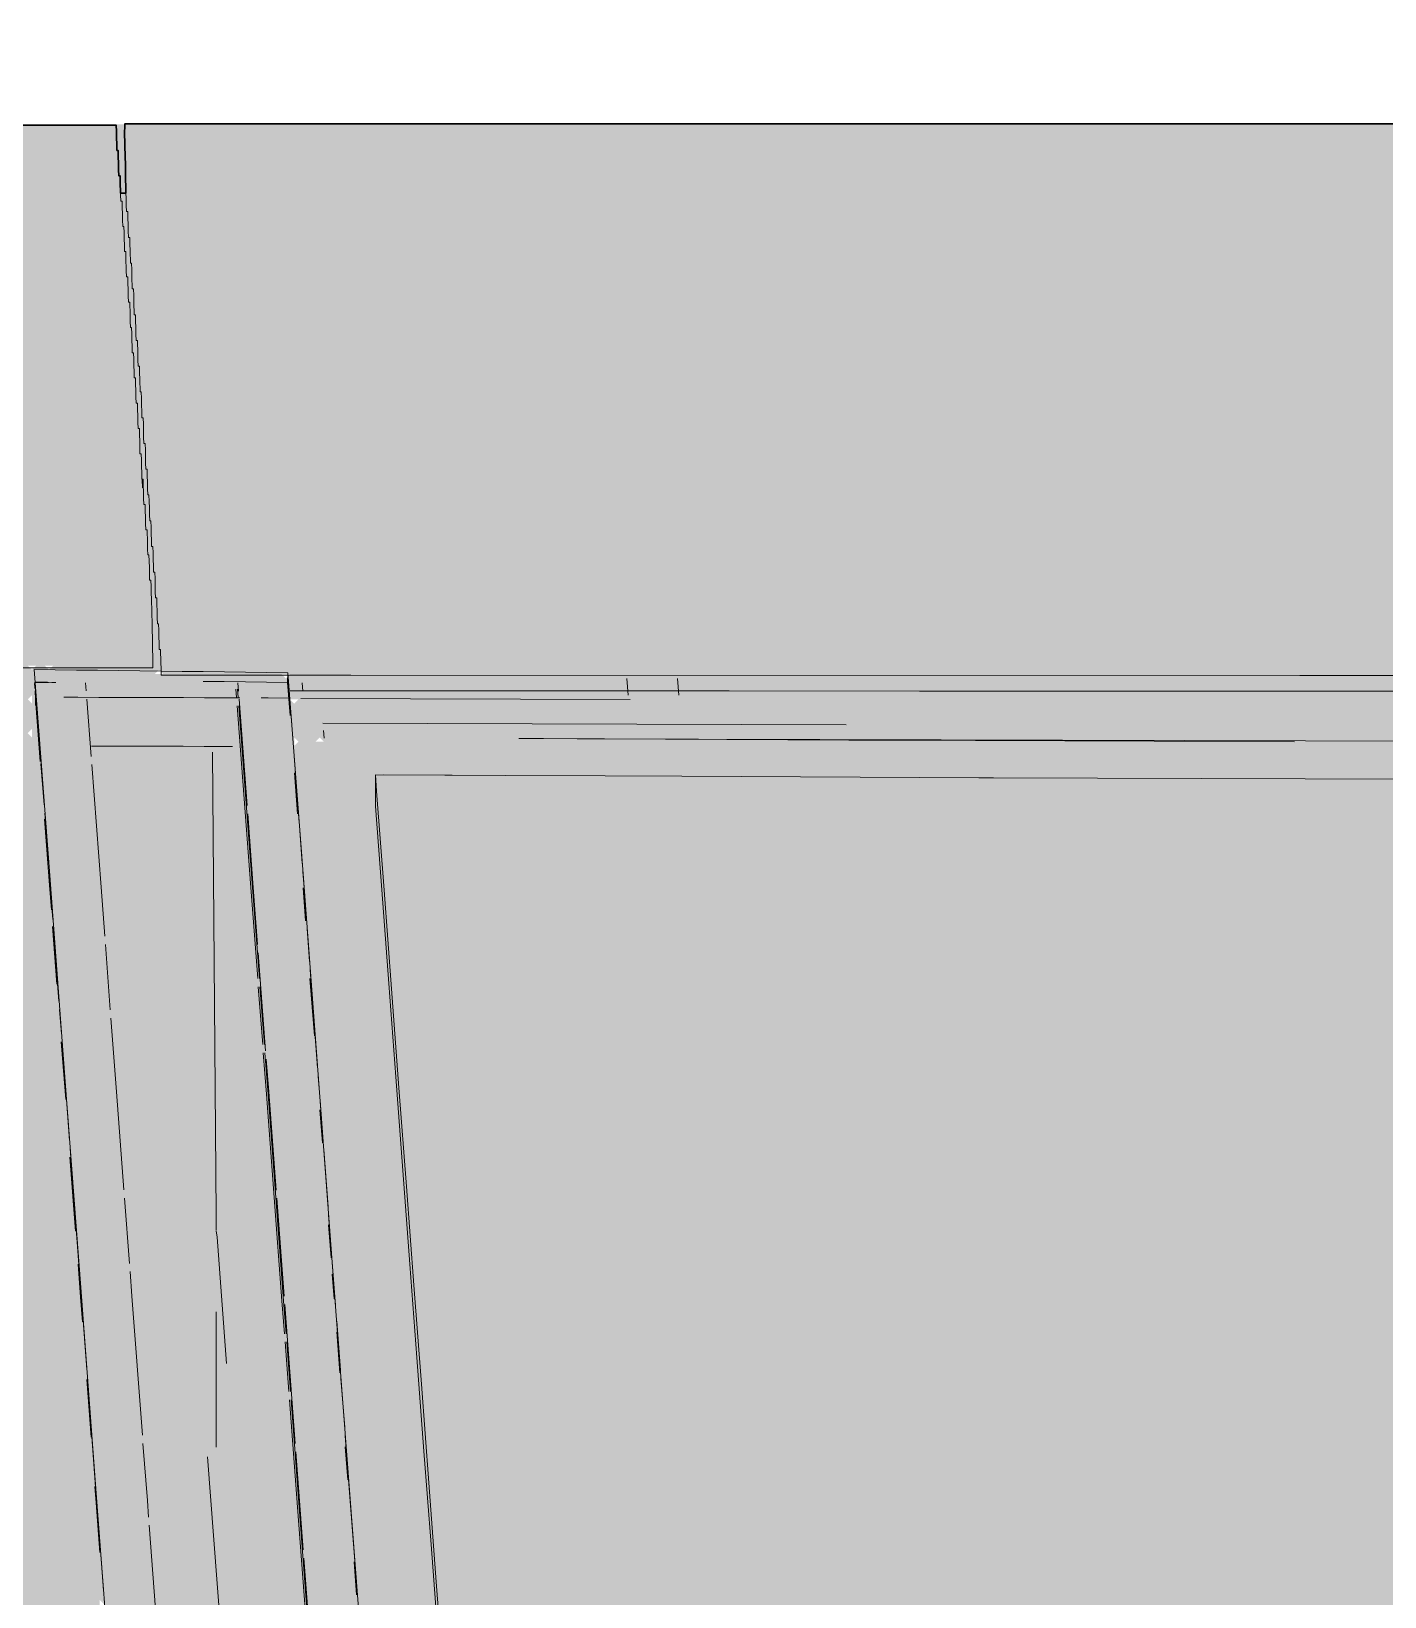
# Model space of a CAD drawing. Header units: millimetres. Extents: x 0 to 84100, y 0 to 59400.
# Drawn here: x 45533 to 47134, y 37392 to 39243 of the extents above; entities that cross this region are included whole.
import ezdxf

# ---------------------------------------------------------------- set-up
doc = ezdxf.new("R2010")
doc.units = ezdxf.units.MM
for name, color, linetype, lineweight in [('09_立面の外形', 7, 'Continuous', 30), ('10_見えがかり', 7, 'Continuous', 13), ('12_見えがかり（ガラス）', 5, 'Continuous', 9)]:
    doc.layers.add(name, color=color, linetype=linetype, lineweight=lineweight)

msp = doc.modelspace()

# ---------------------------------------------------------------- hatches: boundary and pattern name
at = {"layer": '10_見えがかり', "true_color": 0xe9dcc4}
msp.add_hatch(color=8, dxfattribs=at).paths.add_polyline_path([(18529.3, 39233.1), (18769.3, 39233.1), (18779.3, 39223.1), (19079.3, 39223.1), (19089.3, 39213.1), (19539.3, 39213.1), (19549.3, 39203.1), (20009.3, 39203.1), (20019.3, 39193.1), (20469.3, 39193.1), (20479.3, 39183.1), (20929.3, 39183.1), (20939.3, 39173.1), (21399.3, 39173.1), (21409.3, 39163.1), (22329.3, 39163.1), (22339.3, 39153.1), (23159.3, 39153.1), (23169.3, 39143.1), (23999.3, 39143.1), (24009.3, 39133.1), (25209.3, 39133.1), (25219.3, 39123.1), (39619.3, 39123.1), (39629.3, 39133.1), (48939.3, 39133.1), (48944.3, 39128.1), (48944.3, 39048.1), (48954.3, 39038.1), (48954.3, 38988.1), (48964.3, 38978.1), (48964.3, 38898.1), (48974.3, 38888.1), (48974.3, 38838.1), (48984.3, 38828.1), (48984.3, 38738.1), (48994.3, 38728.1), (48994.3, 38678.1), (49004.3, 38668.1), (49004.3, 38588.1), (49014.3, 38578.1), (49014.3, 38478.1), (49009.3, 38473.1), (48559.3, 38473.1), (48389.3, 38473.1), (48379.3, 38483.1), (45689.3, 38483.1), (45679.3, 38493.1), (42659.3, 38493.1), (42649.3, 38503.1), (39759.3, 38503.1), (39749.3, 38513.1), (39609.3, 38513.1), (36719.3, 38513.1), (36709.3, 38523.1), (36569.3, 38523.1), (33679.3, 38523.1), (33669.3, 38533.1), (33629.3, 38533.1), (33619.3, 38543.1), (33539.3, 38543.1), (30649.3, 38543.1), (30639.3, 38543.1), (30644.3, 38548.1), (30639.3, 38553.1), (30499.3, 38553.1), (30379.3, 38553.1), (30369.3, 38563.1), (30349.3, 38563.1), (30339.3, 38553.1), (27609.3, 38553.1), (27584.3, 38553.1), (27584.3, 38568.1), (27579.3, 38573.1), (27469.3, 38573.1), (27459.3, 38563.1), (27309.3, 38563.1), (27299.3, 38553.1), (25959.3, 38553.1), (25959.3, 38553.1), (25949.3, 38543.1), (25849.3, 38543.1), (25849.3, 38543.1), (25839.3, 38533.1), (25579.3, 38533.1), (25579.3, 38533.1), (25569.3, 38523.1), (25299.3, 38523.1), (25299.3, 38523.1), (25289.3, 38513.1), (25029.3, 38513.1), (25029.3, 38513.1), (25019.3, 38503.1), (24749.3, 38503.1), (24749.3, 38503.1), (24739.3, 38493.1), (24479.3, 38493.1), (24419.3, 38493.1), (24409.3, 38483.1), (24279.3, 38483.1), (24279.3, 38483.1), (24269.3, 38473.1), (24099.3, 38473.1), (24099.3, 38473.1), (24089.3, 38463.1), (23929.3, 38463.1), (23929.3, 38463.1), (23919.3, 38453.1), (23749.3, 38453.1), (23749.3, 38453.1), (23739.3, 38443.1), (23569.3, 38443.1), (23569.3, 38443.1), (23559.3, 38433.1), (23399.3, 38433.1), (23399.3, 38433.1), (23389.3, 38423.1), (23219.3, 38423.1), (23219.3, 38423.1), (23209.3, 38413.1), (23049.3, 38413.1), (23049.3, 38413.1), (23039.3, 38403.1), (22869.3, 38403.1), (22869.3, 38403.1), (22859.3, 38393.1), (22689.3, 38393.1), (22689.3, 38393.1), (22679.3, 38383.1), (22519.3, 38383.1), (22519.3, 38383.1), (22509.3, 38373.1), (22339.3, 38373.1), (22339.3, 38373.1), (22329.3, 38363.1), (22159.3, 38363.1), (22159.3, 38363.1), (22149.3, 38353.1), (21989.3, 38353.1), (21989.3, 38353.1), (21979.3, 38343.1), (21809.3, 38343.1), (21809.3, 38343.1), (21799.3, 38333.1), (21629.3, 38333.1), (21629.3, 38333.1), (21619.3, 38323.1), (21459.3, 38323.1), (21459.3, 38323.1), (21449.3, 38313.1), (21329.3, 38313.1), (21329.3, 38313.1), (21319.3, 38303.1), (21229.3, 38303.1), (21229.3, 38303.1), (21219.3, 38293.1), (21139.3, 38293.1), (21139.3, 38293.1), (21129.3, 38283.1), (21039.3, 38283.1), (21039.3, 38283.1), (21029.3, 38273.1), (20949.3, 38273.1), (20949.3, 38273.1), (20939.3, 38263.1), (20849.3, 38263.1), (20849.3, 38263.1), (20839.3, 38253.1), (20759.3, 38253.1), (20759.3, 38253.1), (20749.3, 38243.1), (20659.3, 38243.1), (20659.3, 38243.1), (20649.3, 38233.1), (20569.3, 38233.1), (20569.3, 38233.1), (20564.9, 38228.7), (20564.3, 38228.1), (20562.7, 38226.5), (20559.3, 38223.1), (20469.3, 38223.1), (20459.3, 38213.1), (20379.3, 38213.1), (20369.3, 38203.1), (20279.3, 38203.1), (20269.3, 38193.1), (20189.3, 38193.1), (20179.3, 38183.1), (20089.3, 38183.1), (20079.3, 38173.1), (19999.3, 38173.1), (19989.3, 38163.1), (19899.3, 38163.1), (19889.3, 38153.1), (19809.3, 38153.1), (19799.3, 38143.1), (19709.3, 38143.1), (19699.3, 38133.1), (19609.3, 38133.1), (19599.3, 38123.1), (19519.3, 38123.1), (19509.3, 38113.1), (19419.3, 38113.1), (19409.3, 38103.1), (19329.3, 38103.1), (19319.3, 38093.1), (19229.3, 38093.1), (19219.3, 38083.1), (19139.3, 38083.1), (19129.3, 38073.1), (19039.3, 38073.1), (19029.3, 38063.1), (18949.3, 38063.1), (18939.3, 38053.1), (18829.3, 38053.1), (18819.3, 38043.1), (18769.3, 38043.1), (18759.3, 38033.1), (18709.3, 38033.1), (18699.3, 38023.1), (18639.3, 38023.1), (18634.3, 38018.1), (18629.3, 38013.1), (18619.3, 38013.1), (18579.3, 38013.1), (18574.3, 38008.1), (18569.3, 38003.1), (18559.3, 38003.1), (18519.3, 38003.1), (18514.3, 37998.1), (18509.3, 37993.1), (18499.3, 37993.1), (18459.3, 37993.1), (18454.3, 37988.1), (18449.3, 37983.1), (18429.3, 37983.1), (18399.3, 37983.1), (18394.3, 37978.1), (18389.3, 37973.1), (18369.3, 37973.1), (18339.3, 37973.1), (18334.3, 37968.1), (18329.3, 37963.1), (18309.3, 37963.1), (18279.3, 37963.1), (18274.3, 37958.1), (18269.3, 37953.1), (18259.3, 37953.1), (18209.3, 37953.1), (18199.3, 37943.1), (18149.3, 37943.1), (18139.3, 37933.1), (18099.3, 37933.1), (18094.3, 37938.1), (18094.3, 37958.1), (18104.3, 37968.1), (18104.3, 38058.1), (18114.3, 38068.1), (18114.3, 38118.1), (18124.3, 38128.1), (18124.3, 38168.1), (18134.3, 38178.1), (18134.3, 38218.1), (18144.3, 38228.1), (18144.3, 38268.1), (18154.3, 38278.1), (18154.3, 38328.1), (18164.3, 38338.1), (18164.3, 38388.1), (18174.3, 38398.1), (18174.3, 38458.1), (18184.3, 38468.1), (18184.3, 38518.1), (18194.3, 38528.1), (18194.3, 38568.1), (18204.3, 38578.1), (18204.3, 38618.1), (18214.3, 38628.1), (18214.3, 38668.1), (18224.3, 38678.1), (18224.3, 38718.1), (18234.3, 38728.1), (18234.3, 38778.1), (18244.3, 38788.1), (18244.3, 38848.1), (18254.3, 38858.1), (18254.3, 38918.1), (18264.3, 38928.1), (18264.3, 38968.1), (18274.3, 38978.1), (18274.3, 39018.1), (18284.3, 39028.1), (18284.3, 39068.1), (18294.3, 39078.1), (18294.3, 39118.1), (18304.3, 39128.1), (18304.3, 39178.1), (18314.3, 39188.1), (18314.3, 39238.1), (18319.3, 39243.1), (18519.3, 39243.1)])
at = {"layer": '10_見えがかり', "true_color": 0xbdbdbd}
for points in [[(45529.3, 38453.1), (45534.3, 38448.1), (45534.3, 38418.1), (45529.3, 38413.1), (45499.3, 38413.1), (45489.3, 38423.1), (45059.3, 38423.1), (45049.3, 38433.1), (42839.3, 38433.1), (42829.3, 38423.1), (42799.3, 38423.1), (42794.3, 38428.1), (42794.3, 38458.1), (42799.3, 38463.1), (43509.3, 38463.1), (43519.3, 38453.1), (44639.3, 38453.1)], [(49024.3, 38448.1), (49024.3, 38378.1), (49034.3, 38368.1), (49034.3, 38298.1), (49044.3, 38288.1), (49044.3, 38218.1), (49054.3, 38208.1), (49054.3, 38138.1), (49064.3, 38128.1), (49064.3, 38048.1), (49074.3, 38038.1), (49074.3, 37968.1), (49084.3, 37958.1), (49084.3, 37888.1), (49094.3, 37878.1), (49094.3, 37808.1), (49104.3, 37798.1), (49104.3, 37728.1), (49114.3, 37718.1), (49114.3, 37648.1), (49124.3, 37638.1), (49124.3, 37568.1), (49134.3, 37558.1), (49134.3, 37488.1), (49144.3, 37478.1), (49144.3, 37408.1), (49154.3, 37398.1), (49154.3, 37328.1), (49164.3, 37318.1), (49164.3, 37238.1), (49174.3, 37228.1), (49174.3, 37158.1), (49184.3, 37148.1), (49184.3, 37078.1), (49194.3, 37068.1), (49194.3, 36998.1), (49204.3, 36988.1), (49204.3, 36918.1), (49214.3, 36908.1), (49214.3, 36838.1), (49224.3, 36828.1), (49219.3, 36823.1), (49079.3, 36823.1), (49064.3, 36838.1), (49064.3, 36908.1), (49054.3, 36918.1), (49054.3, 36988.1), (49044.3, 36998.1), (49044.3, 37068.1), (49034.3, 37078.1), (49034.3, 37158.1), (49024.3, 37168.1), (49024.3, 37238.1), (49014.3, 37248.1), (49014.3, 37318.1), (49004.3, 37328.1), (49004.3, 37398.1), (48994.3, 37408.1), (48994.3, 37478.1), (48984.3, 37488.1), (48984.3, 37558.1), (48974.3, 37568.1), (48974.3, 37638.1), (48964.3, 37648.1), (48964.3, 37718.1), (48954.3, 37728.1), (48954.3, 37798.1), (48944.3, 37808.1), (48944.3, 37878.1), (48934.3, 37888.1), (48934.3, 37968.1), (48924.3, 37978.1), (48924.3, 38048.1), (48914.3, 38058.1), (48914.3, 38128.1), (48904.3, 38138.1), (48904.3, 38208.1), (48894.3, 38218.1), (48894.3, 38288.1), (48884.3, 38298.1), (48884.3, 38368.1), (48879.3, 38373.1), (48729.3, 38373.1), (48724.3, 38368.1), (48724.3, 38358.1), (48719.3, 38353.1), (47289.3, 38353.1), (47279.3, 38363.1), (45949.3, 38363.1), (45944.3, 38358.1), (45944.3, 38248.1), (45954.3, 38238.1), (45954.3, 38118.1), (45964.3, 38108.1), (45964.3, 37978.1), (45974.3, 37968.1), (45974.3, 37848.1), (45984.3, 37838.1), (45984.3, 37718.1), (45994.3, 37708.1), (45994.3, 37588.1), (46004.3, 37578.1), (46004.3, 37448.1), (46014.3, 37438.1), (46014.3, 37318.1), (46024.3, 37308.1), (46024.3, 37188.1), (46034.3, 37178.1), (46034.3, 37058.1), (46044.3, 37048.1), (46044.3, 36918.1), (46054.3, 36908.1), (46054.3, 36868.1), (46049.3, 36863.1), (45959.3, 36863.1), (45954.3, 36868.1), (45954.3, 36988.1), (45944.3, 36998.1), (45944.3, 37118.1), (45934.3, 37128.1), (45934.3, 37248.1), (45924.3, 37258.1), (45924.3, 37388.1), (45914.3, 37398.1), (45914.3, 37518.1), (45904.3, 37528.1), (45904.3, 37648.1), (45894.3, 37658.1), (45894.3, 37778.1), (45884.3, 37788.1), (45884.3, 37918.1), (45874.3, 37928.1), (45874.3, 38048.1), (45864.3, 38058.1), (45864.3, 38178.1), (45854.3, 38188.1), (45854.3, 38308.1), (45844.3, 38318.1), (45844.3, 38398.1), (45849.3, 38403.1), (48569.3, 38403.1), (48574.3, 38408.1), (48574.3, 38418.1), (48564.3, 38428.1), (48564.3, 38448.1), (48569.3, 38453.1), (49019.3, 38453.1)], [(48559.3, 38443.1), (48564.3, 38438.1), (48564.3, 38428.1), (48574.3, 38418.1), (48569.3, 38413.1), (48219.3, 38413.1), (48209.3, 38423.1), (45879.3, 38423.1), (45874.3, 38418.1), (45874.3, 38408.1), (45869.3, 38403.1), (45849.3, 38403.1), (45844.3, 38408.1), (45844.3, 38448.1), (45849.3, 38453.1), (46529.3, 38453.1), (46539.3, 38443.1), (47889.3, 38443.1)], [(45534.3, 38388.1), (45534.3, 38448.1), (45544.3, 38438.1), (45544.3, 38378.1)], [(43069.3, 38413.1), (45529.3, 38413.1), (45534.3, 38408.1), (45534.3, 38388.1), (45544.3, 38378.1), (45544.3, 38308.1), (45544.3, 38248.1), (45554.3, 38238.1), (45554.3, 38178.1), (45554.3, 38118.1), (45564.3, 38108.1), (45564.3, 38048.1), (45564.3, 37988.1), (45574.3, 37978.1), (45574.3, 37918.1), (45574.3, 37858.1), (45584.3, 37848.1), (45584.3, 37778.1), (45584.3, 37718.1), (45594.3, 37708.1), (45594.3, 37648.1), (45594.3, 37588.1), (45604.3, 37578.1), (45604.3, 37518.1), (45604.3, 37458.1), (45614.3, 37448.1), (45614.3, 37388.1), (45614.3, 37328.1), (45624.3, 37318.1), (45624.3, 37248.1), (45624.3, 37188.1), (45634.3, 37178.1), (45634.3, 37118.1), (45634.3, 37058.1), (45644.3, 37048.1), (45644.3, 36988.1), (45644.3, 36928.1), (45654.3, 36918.1), (45654.3, 36858.1), (45654.3, 36798.1), (45664.3, 36788.1), (45664.3, 36718.1), (45664.3, 36668.1), (45674.3, 36658.1), (45674.3, 36588.1), (45674.3, 36528.1), (45684.3, 36518.1), (45684.3, 36458.1), (45684.3, 36398.1), (45694.3, 36388.1), (45694.3, 36328.1), (45694.3, 36268.1), (45704.3, 36258.1), (45704.3, 36188.1), (45704.3, 36138.1), (45714.3, 36128.1), (45714.3, 36058.1), (45714.3, 35998.1), (45724.3, 35988.1), (45724.3, 35928.1), (45724.3, 35868.1), (45734.3, 35858.1), (45734.3, 35798.1), (45734.3, 35738.1), (45744.3, 35728.1), (45744.3, 35658.1), (45744.3, 35608.1), (45754.3, 35598.1), (45754.3, 35558.1), (45754.3, 35498.1), (45759.3, 35493.1), (45809.3, 35493.1), (45814.3, 35488.1), (45814.3, 35448.1), (45809.3, 35443.1), (45669.3, 35443.1), (45664.3, 35448.1), (45664.3, 35468.1), (45654.3, 35478.1), (45654.3, 35598.1), (45644.3, 35608.1), (45644.3, 35728.1), (45634.3, 35738.1), (45634.3, 35858.1), (45624.3, 35868.1), (45624.3, 35998.1), (45614.3, 36008.1), (45614.3, 36128.1), (45604.3, 36138.1), (45604.3, 36258.1), (45594.3, 36268.1), (45594.3, 36388.1), (45584.3, 36398.1), (45584.3, 36518.1), (45574.3, 36528.1), (45574.3, 36658.1), (45564.3, 36668.1), (45564.3, 36788.1), (45554.3, 36798.1), (45554.3, 36918.1), (45544.3, 36928.1), (45544.3, 37048.1), (45534.3, 37058.1), (45534.3, 37188.1), (45524.3, 37198.1), (45524.3, 37318.1), (45514.3, 37328.1), (45514.3, 37448.1), (45504.3, 37458.1), (45504.3, 37578.1), (45494.3, 37588.1), (45494.3, 37718.1), (45484.3, 37728.1), (45484.3, 37848.1), (45474.3, 37858.1), (45474.3, 37978.1), (45464.3, 37988.1), (45464.3, 38108.1), (45454.3, 38118.1), (45454.3, 38238.1), (45444.3, 38248.1), (45444.3, 38358.1), (45439.3, 38363.1), (44659.3, 38363.1), (44649.3, 38373.1), (42899.3, 38373.1), (42894.3, 38368.1), (42894.3, 38328.1), (42904.3, 38318.1), (42904.3, 37938.1), (42914.3, 37928.1), (42914.3, 37548.1), (42924.3, 37538.1), (42924.3, 37158.1), (42934.3, 37148.1), (42934.3, 36768.1), (42944.3, 36758.1), (42944.3, 36378.1), (42954.3, 36368.1), (42954.3, 35988.1), (42964.3, 35978.1), (42964.3, 35588.1), (42974.3, 35578.1), (42974.3, 35438.1), (42969.3, 35433.1), (42819.3, 35433.1), (42814.3, 35438.1), (42814.3, 35488.1), (42819.3, 35493.1), (42869.3, 35493.1), (42874.3, 35498.1), (42874.3, 35558.1), (42874.3, 35668.1), (42874.3, 35688.1), (42864.3, 35698.1), (42864.3, 36058.1), (42864.3, 36078.1), (42854.3, 36088.1), (42854.3, 36448.1), (42854.3, 36468.1), (42844.3, 36478.1), (42844.3, 36838.1), (42844.3, 36858.1), (42834.3, 36868.1), (42834.3, 37228.1), (42834.3, 37248.1), (42824.3, 37258.1), (42824.3, 37618.1), (42824.3, 37638.1), (42814.3, 37648.1), (42814.3, 38008.1), (42814.3, 38028.1), (42804.3, 38038.1), (42804.3, 38398.1), (42804.3, 38418.1), (42809.3, 38423.1), (43059.3, 38423.1)], [(48219.3, 38413.1), (48569.3, 38413.1), (48574.3, 38408.1), (48569.3, 38403.1), (45879.3, 38403.1), (45874.3, 38408.1), (45874.3, 38418.1), (45879.3, 38423.1), (48209.3, 38423.1)], [(48884.3, 38368.1), (48884.3, 38298.1), (48894.3, 38288.1), (48894.3, 38218.1), (48904.3, 38208.1), (48904.3, 38138.1), (48914.3, 38128.1), (48914.3, 38058.1), (48924.3, 38048.1), (48924.3, 37978.1), (48934.3, 37968.1), (48934.3, 37888.1), (48944.3, 37878.1), (48944.3, 37808.1), (48954.3, 37798.1), (48954.3, 37728.1), (48964.3, 37718.1), (48964.3, 37648.1), (48974.3, 37638.1), (48974.3, 37568.1), (48984.3, 37558.1), (48984.3, 37488.1), (48994.3, 37478.1), (48994.3, 37408.1), (49004.3, 37398.1), (49004.3, 37328.1), (49014.3, 37318.1), (49014.3, 37248.1), (49024.3, 37238.1), (49024.3, 37168.1), (49034.3, 37158.1), (49034.3, 37078.1), (49044.3, 37068.1), (49044.3, 36998.1), (49054.3, 36988.1), (49054.3, 36918.1), (49064.3, 36908.1), (49064.3, 36838.1), (49074.3, 36828.1), (49069.3, 36823.1), (48969.3, 36823.1), (48959.3, 36833.1), (48029.3, 36833.1), (48019.3, 36843.1), (47189.3, 36843.1), (47179.3, 36853.1), (46409.3, 36853.1), (46399.3, 36863.1), (46059.3, 36863.1), (46054.3, 36868.1), (46054.3, 36908.1), (46044.3, 36918.1), (46044.3, 37048.1), (46034.3, 37058.1), (46034.3, 37178.1), (46024.3, 37188.1), (46024.3, 37308.1), (46014.3, 37318.1), (46014.3, 37438.1), (46004.3, 37448.1), (46004.3, 37578.1), (45994.3, 37588.1), (45994.3, 37708.1), (45984.3, 37718.1), (45984.3, 37838.1), (45974.3, 37848.1), (45974.3, 37968.1), (45964.3, 37978.1), (45964.3, 38108.1), (45954.3, 38118.1), (45954.3, 38238.1), (45944.3, 38248.1), (45944.3, 38358.1), (45949.3, 38363.1), (47279.3, 38363.1), (47289.3, 38353.1), (48719.3, 38353.1), (48724.3, 38358.1), (48724.3, 38368.1), (48729.3, 38373.1), (48879.3, 38373.1)], [(45544.3, 38248.1), (45544.3, 38308.1), (45554.3, 38298.1), (45554.3, 38238.1)], [(45554.3, 38118.1), (45554.3, 38178.1), (45564.3, 38168.1), (45564.3, 38108.1)], [(45564.3, 37988.1), (45564.3, 38048.1), (45574.3, 38038.1), (45574.3, 37978.1)], [(45574.3, 37858.1), (45574.3, 37918.1), (45584.3, 37908.1), (45584.3, 37848.1)], [(45584.3, 37718.1), (45584.3, 37778.1), (45594.3, 37768.1), (45594.3, 37708.1)], [(45594.3, 37588.1), (45594.3, 37648.1), (45604.3, 37638.1), (45604.3, 37578.1)], [(45604.3, 37458.1), (45604.3, 37518.1), (45614.3, 37508.1), (45614.3, 37448.1)]]:
    msp.add_hatch(color=8, dxfattribs=at).paths.add_polyline_path(points)
at = {"layer": '12_見えがかり（ガラス）', "true_color": 0xdce9f2}
for points in [[(45534.3, 38488.1), (45534.3, 38458.1), (45529.3, 38453.1), (43519.3, 38453.1), (43509.3, 38463.1), (42799.3, 38463.1), (42794.3, 38468.1), (42794.3, 38488.1), (42799.3, 38493.1), (45529.3, 38493.1)], [(45549.3, 38493.1), (45559.3, 38483.1), (45829.3, 38483.1), (45834.3, 38478.1), (45834.3, 38458.1), (45844.3, 38448.1), (45844.3, 38318.1), (45854.3, 38308.1), (45854.3, 38188.1), (45864.3, 38178.1), (45864.3, 38058.1), (45874.3, 38048.1), (45874.3, 37928.1), (45884.3, 37918.1), (45884.3, 37788.1), (45894.3, 37778.1), (45894.3, 37658.1), (45904.3, 37648.1), (45904.3, 37528.1), (45914.3, 37518.1), (45914.3, 37398.1), (45924.3, 37388.1), (45924.3, 37258.1), (45934.3, 37248.1), (45934.3, 37128.1), (45944.3, 37118.1), (45944.3, 36998.1), (45954.3, 36988.1), (45954.3, 36868.1), (45964.3, 36858.1), (45964.3, 36728.1), (45974.3, 36718.1), (45974.3, 36598.1), (45984.3, 36588.1), (45984.3, 36468.1), (45994.3, 36458.1), (45994.3, 36338.1), (46004.3, 36328.1), (46004.3, 36198.1), (46014.3, 36188.1), (46014.3, 36068.1), (46024.3, 36058.1), (46024.3, 35938.1), (46034.3, 35928.1), (46034.3, 35808.1), (46044.3, 35798.1), (46044.3, 35668.1), (46054.3, 35658.1), (46054.3, 35568.1), (46049.3, 35563.1), (45909.3, 35563.1), (45899.3, 35553.1), (45759.3, 35553.1), (45754.3, 35558.1), (45754.3, 35648.1), (45744.3, 35658.1), (45744.3, 35788.1), (45734.3, 35798.1), (45734.3, 35918.1), (45724.3, 35928.1), (45724.3, 36048.1), (45714.3, 36058.1), (45714.3, 36178.1), (45704.3, 36188.1), (45704.3, 36318.1), (45694.3, 36328.1), (45694.3, 36448.1), (45684.3, 36458.1), (45684.3, 36578.1), (45674.3, 36588.1), (45674.3, 36708.1), (45664.3, 36718.1), (45664.3, 36848.1), (45654.3, 36858.1), (45654.3, 36978.1), (45644.3, 36988.1), (45644.3, 37108.1), (45634.3, 37118.1), (45634.3, 37238.1), (45624.3, 37248.1), (45624.3, 37378.1), (45614.3, 37388.1), (45614.3, 37508.1), (45604.3, 37518.1), (45604.3, 37638.1), (45594.3, 37648.1), (45594.3, 37768.1), (45584.3, 37778.1), (45584.3, 37908.1), (45574.3, 37918.1), (45574.3, 38038.1), (45564.3, 38048.1), (45564.3, 38168.1), (45554.3, 38178.1), (45554.3, 38298.1), (45544.3, 38308.1), (45544.3, 38438.1), (45534.3, 38448.1), (45534.3, 38488.1), (45539.3, 38493.1)], [(45684.3, 38488.1), (45679.3, 38483.1), (45559.3, 38483.1), (45554.3, 38488.1), (45559.3, 38493.1), (45679.3, 38493.1)], [(48379.3, 38483.1), (48384.3, 38478.1), (48384.3, 38448.1), (48379.3, 38443.1), (46539.3, 38443.1), (46529.3, 38453.1), (45839.3, 38453.1), (45834.3, 38458.1), (45834.3, 38478.1), (45839.3, 38483.1)]]:
    msp.add_hatch(color=8, dxfattribs=at).paths.add_polyline_path(points)

# ---------------------------------------------------------------- linework, layer by layer
at = {"layer": '09_立面の外形'}
msp.add_lwpolyline([(44884.4, 39132.1), (45633.9, 39132.1), (45634, 39124.6), (45634.2, 39117.1), (45634.4, 39109.6), (45634.6, 39102.2), (45636.1, 39102.2), (45636.3, 39094.7), (45636.5, 39087.2), (45636.7, 39079.7), (45636.9, 39072.3), (45638.4, 39072.3), (45638.6, 39064.8), (45638.9, 39051.9), (45645.4, 39051.9), (45645.2, 39060), (45645, 39067.6), (45644.9, 39075.1), (45644.7, 39082.6), (45644.3, 39097.7), (45644.1, 39105.2), (45643.9, 39112.8), (45643.7, 39120.3), (45644.1, 39133.9), (46088.4, 39133.8), (46310.6, 39133.8), (46532.8, 39133.7), (46755, 39133.7), (46977.2, 39133.7), (47199.3, 39133.6)], dxfattribs=at)
at = {"layer": '10_見えがかり'}
for points in [[(45647.5, 39029.9), (45646, 39029.9), (45645.8, 39037.4), (45645.6, 39045), (45645.4, 39052.5), (45645.2, 39060), (45645, 39067.6), (45644.9, 39075.1), (45644.7, 39082.6), (45644.3, 39097.7), (45644.1, 39105.2), (45643.9, 39112.8), (45643.7, 39120.3), (45644.1, 39133.9), (46088.4, 39133.8), (46310.6, 39133.8), (46532.8, 39133.7), (46755, 39133.7), (46977.2, 39133.7), (47199.3, 39133.6)], [(44884.4, 39132.1), (45633.9, 39132.1), (45634, 39124.6), (45634.2, 39117.1), (45634.4, 39109.6), (45634.6, 39102.2), (45636.1, 39102.2), (45636.3, 39094.7), (45636.5, 39087.2), (45636.7, 39079.7), (45636.9, 39072.3), (45638.4, 39072.3), (45638.6, 39064.8), (45639, 39049.9), (45639.2, 39042.4), (45640.7, 39042.4), (45640.9, 39034.9), (45641.1, 39027.4), (45641.3, 39020), (45641.5, 39012.5), (45643, 39012.5), (45643.2, 39005), (45643.4, 38997.6), (45643.5, 38990.1), (45643.7, 38982.6), (45645.2, 38982.6), (45645.4, 38975.1), (45645.8, 38960.2), (45646, 38952.7), (45647.5, 38952.7), (45647.7, 38945.3), (45647.9, 38937.8), (45648.1, 38930.3), (45648.3, 38922.8), (45649.8, 38922.8), (45650.2, 38907.9), (45650.4, 38900.4), (45650.6, 38893), (45652.1, 38893), (45652.3, 38885.5), (45652.5, 38878), (45652.7, 38870.5), (45652.8, 38863.1), (45654.4, 38863.1), (45654.5, 38855.6), (45654.7, 38848.1), (45654.9, 38840.6), (45655.1, 38833.2), (45656.6, 38833.2), (45657.2, 38810.7), (45657.4, 38803.3), (45658.9, 38803.3), (45659.1, 38795.8), (45659.3, 38788.3), (45659.5, 38780.8), (45659.7, 38773.4), (45661.2, 38773.4), (45661.4, 38765.9), (45661.6, 38758.4), (45661.8, 38750.9), (45661.9, 38743.5), (45663.5, 38743.5), (45663.7, 38736), (45663.8, 38728.5), (45664, 38721), (45664.2, 38713.6), (45665.7, 38713.6), (45665.9, 38706.1), (45666.1, 38698.6), (45666.3, 38691.1), (45666.5, 38683.7), (45668, 38683.7), (45668.2, 38676.2), (45668.4, 38668.7), (45668.6, 38661.2), (45668.8, 38653.8), (45670.3, 38653.8), (45670.7, 38638.8), (45670.9, 38631.3), (45671.1, 38623.9), (45672.6, 38623.9), (45672.8, 38616.4), (45673, 38608.9), (45673.2, 38601.4), (45673.3, 38594), (45674.9, 38594), (45675, 38586.5), (45675.2, 38579), (45675.4, 38571.5), (45675.8, 38556.6), (45676.2, 38541.6), (45676.4, 38534.1), (45676.6, 38526.6), (45676.8, 38519.1), (45676.9, 38511.6), (45677.1, 38504.1), (45677, 38490.5), (45172.5, 38490.5)], [(47257.3, 38481.4), (47033, 38481.4), (45911.4, 38481.6), (45687.1, 38481.6), (45686.9, 38489.2), (45686.7, 38496.7), (45686.3, 38512.1), (45684.8, 38512.1), (45684.6, 38519.6), (45684.4, 38527.2), (45684.2, 38534.7), (45684, 38542.5), (45682.5, 38542.5), (45682.3, 38550.1), (45682.1, 38557.6), (45681.9, 38565.2), (45681.8, 38573), (45680.2, 38573), (45680, 38580.5), (45679.9, 38588.1), (45679.7, 38595.6), (45679.5, 38603.5), (45678, 38603.5), (45677.8, 38611), (45677.6, 38618.5), (45677.4, 38626.1), (45677.2, 38633.9), (45675.7, 38633.9), (45675.5, 38641.5), (45675.3, 38649), (45675.1, 38656.5), (45674.9, 38664.4), (45673.4, 38664.4), (45673.2, 38671.9), (45673, 38679.5), (45672.8, 38687), (45672.6, 38694.8), (45671.1, 38694.8), (45670.9, 38702.4), (45670.7, 38709.9), (45670.5, 38717.4), (45670.3, 38725.3), (45668.8, 38725.3), (45668.6, 38732.8), (45668.4, 38740.4), (45668.3, 38747.9), (45668.1, 38755.8), (45666.5, 38755.8), (45666.3, 38763.3), (45666.2, 38770.8), (45666, 38778.4), (45665.8, 38786.2), (45664.3, 38786.2), (45664.1, 38793.7), (45663.9, 38801.3), (45663.7, 38808.8), (45663.5, 38816.7), (45662, 38816.7), (45661.6, 38831.7), (45661.4, 38839.3), (45661.2, 38847.1), (45659.7, 38847.1), (45659.5, 38854.7), (45659.3, 38862.2), (45658.9, 38877.6), (45657.4, 38877.6), (45657.2, 38885.1), (45657, 38892.7), (45656.8, 38900.2), (45656.6, 38908), (45655.1, 38908), (45654.7, 38923.1), (45654.6, 38930.7), (45654.4, 38938.5), (45652.8, 38938.5), (45652.5, 38953.6), (45652.3, 38961.1), (45652.1, 38969), (45650.6, 38969), (45650.2, 38984), (45650, 38991.6), (45649.8, 38999.4), (45648.3, 38999.4), (45648.1, 39007), (45647.9, 39014.5), (45647.7, 39022), (45647.5, 39029.9)], [(45553.8, 38473.2), (45537.2, 38473.2)], [(45537.3, 38471.8), (45537.4, 38470.3)], [(45537.4, 38470.3), (45537.5, 38468.9)], [(45537.5, 38468.9), (45537.6, 38467.4)], [(45544.2, 38386.4), (45537.6, 38473.5)], [(45537.6, 38473.5), (45542.6, 38473.4)], [(45537.6, 38467.4), (45537.7, 38466)], [(45542.6, 38473.4), (45547.6, 38473.4)], [(45547.6, 38473.4), (45552.6, 38473.3)], [(45552.6, 38473.3), (45557.6, 38473.2)], [(45557.6, 38473.2), (45562.6, 38473.2)], [(45597.6, 38472.8), (45598.3, 38463.1)], [(45778.4, 38463), (45777.7, 38472.6)], [(45837.2, 38470.7), (45837.1, 38472.2)], [(45837.3, 38469.3), (45837.2, 38470.7)], [(45837.4, 38467.8), (45837.3, 38469.3)], [(45837.5, 38466.4), (45837.4, 38467.8)], [(45837.6, 38471.8), (45838.4, 38462.2)], [(45854.4, 38462.8), (45853.6, 38472.7)], [(46237.6, 38477.7), (46239.3, 38458)], [(46297.6, 38477.7), (46299.2, 38458)], [(45537.9, 38463.1), (45538, 38461.6)], [(45538, 38461.6), (45538.1, 38460.2)], [(45538.1, 38460.2), (45538.2, 38458.7)], [(45538.2, 38458.7), (45538.4, 38457.2)], [(45538.4, 38457.2), (45538.5, 38455.8)], [(45538.4, 38446.2), (45538.5, 38455.8)], [(45571.8, 38455.7), (45588.5, 38455.6)], [(45588.5, 38455.6), (45613.4, 38455.5)], [(45599.1, 38453.4), (45604.2, 38385.7)], [(45613.4, 38455.5), (45638.4, 38455.4)], [(45638.4, 38455.4), (45663.4, 38455.4)], [(45663.4, 38455.4), (45688.4, 38455.3)], [(45688.4, 38455.3), (45713.4, 38455.2)], [(45713.4, 38455.2), (45738.4, 38455.1)], [(45738.4, 38455.1), (45763.4, 38455)], [(45763.4, 38455), (45780.1, 38454.9)], [(45776, 38455.3), (45775.3, 38465)], [(45778, 38455.3), (45777.3, 38465)], [(45788.6, 38327.5), (45779.1, 38453.3)], [(45805.1, 38454.9), (45813.4, 38454.8)], [(45838.4, 38454.7), (45813.4, 38454.8)], [(45837.6, 38464.9), (45837.5, 38466.4)], [(45837.7, 38463.5), (45837.6, 38464.9)], [(45837.8, 38462), (45837.7, 38463.5)], [(45838, 38460.5), (45837.8, 38462)], [(45838.1, 38459.1), (45838, 38460.5)], [(45838.2, 38457.6), (45838.1, 38459.1)], [(45838.3, 38456.2), (45838.2, 38457.6)], [(45838.3, 38456.2), (45838.4, 38454.7)], [(45839.1, 38452.5), (45839.8, 38442.8)], [(45852.1, 38454.3), (46241.4, 38453.1)], [(45792.9, 38230.5), (45776.7, 38445.5)], [(45794.9, 38230.5), (45778.7, 38445.5)], [(45840.6, 38433.2), (45850, 38307.5)], [(45878.2, 38424.9), (46496.8, 38423.1)], [(45878.9, 38416.2), (45879.6, 38407.4)], [(45604.5, 38397.9), (45612.9, 38397.9)], [(45612.9, 38397.9), (45637.9, 38397.8)], [(45637.9, 38397.8), (45662.9, 38397.7)], [(45662.9, 38397.7), (45687.9, 38397.6)], [(45687.9, 38397.6), (45712.9, 38397.6)], [(45712.9, 38397.6), (45737.8, 38397.5)], [(45737.8, 38397.5), (45762.8, 38397.4)], [(45762.8, 38397.4), (45771.2, 38397.4)], [(46139.2, 38406.7), (46109.9, 38406.8)], [(46500.1, 38405), (46139.2, 38406.7)], [(46179, 38406.5), (47326.8, 38403.2)], [(46649.6, 38404.3), (46500.1, 38405)], [(46861, 38403.7), (46649.6, 38404.3)], [(47026.8, 38403.1), (46861, 38403.7)], [(45548.6, 38328.3), (45544.9, 38376.7)], [(45604.9, 38376.1), (45615.9, 38231)], [(45752.1, 37844), (45747.8, 38390.5)], [(45941.7, 38344.4), (45940.3, 38363.9)], [(45989.4, 37674.8), (45981.1, 37785.4), (45972.7, 37896), (45964.4, 38006.6), (45956.1, 38117.2), (45947.7, 38227.7), (45940.3, 38326.9), (45940.3, 38363.9), (46302.7, 38362.2), (46653.6, 38360.5), (46671.2, 38360.4), (47039.6, 38359.1), (47363.3, 38357.8)], [(46094.6, 38363.2), (45949.9, 38363.8)], [(45950.5, 38227.6), (45941.7, 38344.4)], [(45553.7, 38260.6), (45549.3, 38318.7)], [(45795.9, 38230.8), (45789.3, 38317.9)], [(45850.8, 38297.8), (45853.7, 38259.1)], [(45555.9, 38231.6), (45554.4, 38250.9)], [(45854.4, 38249.5), (45855.9, 38230.1)], [(45558.8, 38192.9), (45555.9, 38231.6)], [(45615.9, 38231), (45620.3, 38172.9)], [(45801.1, 38123.1), (45792.9, 38230.5)], [(45803.1, 38123.1), (45794.9, 38230.5)], [(45801, 38163.1), (45795.9, 38230.8)], [(45855.9, 38230.1), (45858.8, 38191.4)], [(45959.3, 38110.7), (45950.5, 38227.6)], [(45566.1, 38096.1), (45559.5, 38183.2)], [(45859.5, 38181.8), (45862.4, 38143.1)], [(45621, 38163.3), (45626.8, 38085.9)], [(45810.5, 38037.4), (45801.7, 38153.4)], [(45863.2, 38133.4), (45871.9, 38017.4)], [(45807, 38044.9), (45801.8, 38113.3)], [(45809, 38044.9), (45803.8, 38113.3)], [(45968.1, 37993.9), (45959.3, 38110.7)], [(45569, 38057.4), (45566.9, 38086.4)], [(45627.6, 38076.2), (45634.1, 37989.2)], [(45574.2, 37989.7), (45569.8, 38047.7)], [(45811.4, 37986.3), (45807.7, 38035.1)], [(45813.4, 37986.3), (45809.7, 38035.1)], [(45814.1, 37989), (45811.2, 38027.7)], [(45872.6, 38007.7), (45874.1, 37988.4)], [(45634.1, 37989.2), (45642.9, 37873.1)], [(45829.8, 37742), (45811.4, 37986.3)], [(45831.8, 37742), (45813.4, 37986.3)], [(45822.9, 37872.9), (45814.1, 37989)], [(45976.9, 37877.1), (45968.1, 37993.9)], [(45578.5, 37931.6), (45574.9, 37980)], [(45874.8, 37978.7), (45878.5, 37930.4)], [(45592.4, 37747.8), (45579.3, 37921.9)], [(45879.2, 37920.7), (45884.3, 37853)], [(45985.8, 37760.2), (45976.9, 37877.1)], [(45643.6, 37863.4), (45649.5, 37786.1)], [(45832.4, 37747.2), (45823.6, 37863.2)], [(45752.1, 37825.6), (45752.1, 37844)], [(45885, 37843.4), (45892.3, 37746.7)], [(45752.1, 37824.8), (45753, 37817.1)], [(45753, 37817.1), (45764.2, 37667.7)], [(45650.2, 37776.4), (45652.4, 37747.4)], [(45593.9, 37728.4), (45592.4, 37747.8)], [(45652.4, 37747.4), (45664.8, 37583)], [(45892.3, 37746.7), (45893.1, 37737)], [(45994.6, 37643.4), (45985.8, 37760.2)], [(45752.1, 37568.7), (45752.1, 37728.7)], [(45832.7, 37703), (45829.8, 37742)], [(45834.7, 37703), (45831.8, 37742)], [(45845.5, 37573), (45833.1, 37737.5)], [(45599, 37660.7), (45594.6, 37718.7)], [(45894.5, 37717.7), (45898.9, 37659.7)], [(45837.9, 37634.6), (45833.5, 37693.2)], [(45839.9, 37634.6), (45835.5, 37693.2)], [(46051.5, 36850.3), (46047.7, 36900.6), (46039.4, 37011.2), (46031.1, 37121.8), (46022.7, 37232.4), (46014.4, 37343), (46006.1, 37453.6), (45997.7, 37564.2), (45989.4, 37674.8)], [(45610.7, 37505.9), (45599.7, 37651)], [(45899.6, 37650), (45904, 37592)], [(46003.4, 37526.5), (45994.6, 37643.4)], [(45848.2, 37497.8), (45838.6, 37624.8)], [(45850.2, 37497.8), (45840.6, 37624.8)], [(45904.7, 37582.3), (45910.6, 37505)], [(45665.5, 37573.3), (45670.7, 37505.6)], [(45850.6, 37505.3), (45846.2, 37563.4)], [(45741.9, 37557.5), (45760.6, 37309.4)], [(46012.2, 37409.7), (46003.4, 37526.5)], [(45613.6, 37467.1), (45610.7, 37505.9)], [(45670.7, 37505.6), (45672.1, 37486.2)], [(45855, 37447.3), (45850.6, 37505.3)], [(45910.6, 37505), (45918.6, 37398.6)], [(45865.2, 37273.1), (45848.2, 37497.8)], [(45867.2, 37273.1), (45850.2, 37497.8)], [(45672.8, 37476.6), (45687.5, 37283.1)], [(45618.7, 37399.4), (45614.4, 37457.5)], [(45867.4, 37282.9), (45855.7, 37437.6)], [(46021, 37292.9), (46012.2, 37409.7)]]:
    msp.add_lwpolyline(points, dxfattribs=at)
at = {"layer": '12_見えがかり（ガラス）'}
for points in [[(45664.4, 38713), (45665.1, 38703.4)], [(45536.8, 38488.4), (45561.8, 38488.1)], [(45536.8, 38488.4), (45555.2, 38244.9)], [(45561.8, 38488.1), (45586.8, 38487.8)], [(45586.8, 38487.8), (45611.8, 38487.5)], [(45611.8, 38487.5), (45636.8, 38487.2)], [(45636.8, 38487.2), (45661.8, 38486.8)], [(45661.8, 38486.8), (45686.8, 38486.5)], [(45686.8, 38486.5), (45711.8, 38486.2)], [(45711.8, 38486.2), (45736.8, 38485.9)], [(45736.8, 38485.9), (45761.7, 38485.6)], [(45761.7, 38485.6), (45786.7, 38485.3)], [(45736.5, 38474.4), (45761.5, 38474.1)], [(45761.5, 38474.1), (45786.5, 38473.8)], [(45786.5, 38473.8), (45811.5, 38473.4)], [(45786.7, 38485.3), (45811.7, 38485)], [(45811.5, 38473.4), (45836.5, 38473.1)], [(45811.7, 38485), (45836.7, 38484.6)], [(45836.7, 38484.6), (45836.5, 38473.1)], [(45836.5, 38473.1), (45839.4, 38434.2)], [(45836.7, 38484.6), (45855.1, 38241.7)], [(45908.2, 38463.2), (45839.6, 38463.2)], [(46133.4, 38463.1), (45908.2, 38463.2)], [(46358.5, 38463.1), (46133.4, 38463.1)], [(46583.7, 38463), (46358.5, 38463.1)], [(46808.9, 38463), (46583.7, 38463)], [(47034.1, 38463), (46808.9, 38463)], [(47259.3, 38462.9), (47034.1, 38463)], [(45538.8, 38447.7), (45543.9, 38379.5)], [(45844.6, 38366.2), (45848.2, 38317.6)], [(45549.1, 38311.3), (45555, 38233.4)], [(45573.6, 38001.3), (45555.2, 38244.9)], [(45557.2, 38204.1), (45555, 38233.4)], [(45854.8, 38230.1), (45857.8, 38191.3)], [(45855.1, 38241.7), (45873.4, 37998.7)], [(45563.8, 38116.5), (45558.6, 38184.6)], [(45862.9, 38123.2), (45868.1, 38055.2)], [(45573.3, 37989.8), (45568.9, 38048.3)], [(45574.1, 37980.1), (45573.3, 37989.8)], [(45591.9, 37757.8), (45573.6, 38001.3)], [(45873.4, 37998.7), (45891.7, 37755.7)], [(45874.7, 37967.7), (45877.6, 37928.8)], [(45585.8, 37824.2), (45579.2, 37911.9)], [(45884.9, 37831.6), (45887.9, 37792.7)], [(45591.7, 37746.3), (45588.8, 37785.3)], [(45889.3, 37773.3), (45891.5, 37744.1)], [(45593.9, 37717.1), (45591.7, 37746.3)], [(45610.3, 37514.3), (45591.9, 37757.8)], [(45891.7, 37755.7), (45910.1, 37512.7)], [(45894.5, 37705.3), (45898.1, 37656.7)], [(45604.2, 37580.7), (45599.1, 37648.9)], [(45904.7, 37569.2), (45907.7, 37530.3)], [(45610.1, 37502.8), (45608.6, 37522.2)], [(45628.7, 37270.7), (45610.3, 37514.3)], [(45910.1, 37512.7), (45928.4, 37269.7)], [(45614.5, 37444.3), (45610.1, 37502.8)], [(45915, 37433.1), (45917.9, 37394.2)]]:
    msp.add_lwpolyline(points, dxfattribs=at)

doc.saveas('drawing.dxf')
